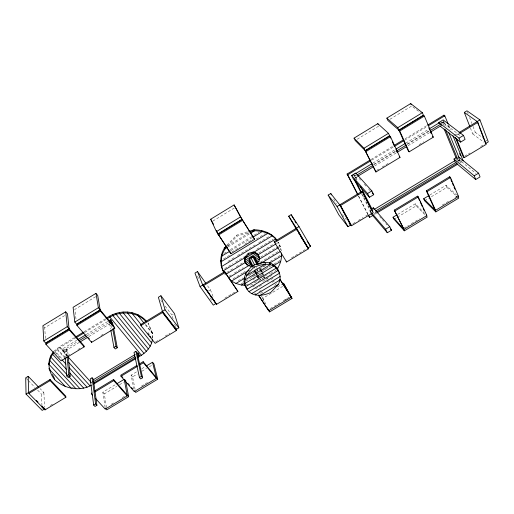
<?xml version="1.0" encoding="UTF-8"?>
<svg xmlns="http://www.w3.org/2000/svg" width="514" height="514" viewBox="0 0 514 514"><rect width="100%" height="100%" fill="white"/><g stroke="black" fill="none" stroke-linecap="round" stroke-linejoin="round"><path stroke-width="0.39" stroke-dasharray="2.57 1.93" d="M152.362 338.039L152.485 333.072L147.781 322.214M152.632 338.321L152.485 333.072L145.546 324.36M259.217 276.873L260.097 275.729L262.41 275.247L261.318 273.127M274.701 285.366L276.359 283.632M226.867 245.204L236.62 235.161L248.037 231.647M227.342 246.206L237.121 236.144L248.558 232.624M270.749 273.718L273.551 270.923M268.494 277.547L265.693 280.348L261.889 281.537M274.669 271.379L276.346 269.702M55.107 351.274L59.708 347.682L75.32 338.193M212.86 221.078L234.217 208.048M45.386 338.437L44.75 327.739L64.835 315.493M95.694 296.668L74.858 309.383L76.156 320.273M357.217 139.236L378.908 126.007M389.953 119.274L411.733 105.993L420.336 112.746M74.524 337.582L59.618 346.642L54.535 350.651L62.091 358.926M84.013 331.813L105.691 318.635M84.823 332.417L105.865 319.624M227.561 245.923L249.361 232.675M370.96 159.533L393.473 145.847M405.077 138.799L427.59 125.114M228.036 246.926L249.2 234.063M371.648 160.233L393.518 146.94M404.46 140.29L427.018 126.585M79.323 342.382L63.723 351.859L62.657 350.683L62.502 348.942L76.721 340.3M86.198 334.537L107.869 321.372M62.657 350.683L77.967 341.367M87.11 335.822L109.527 322.207M69.808 354.454L65.066 357.333L64.436 350.285L66.351 349.122L67.668 350.593L68.124 355.264M224.22 253.325L226.263 252.085M230.349 249.605L253.498 235.541M254.179 235.129L258.947 232.232M372.856 163.131L395.459 149.401M405.732 143.155L428.335 129.425M88.826 336.612L109.861 323.833M230.831 250.607L251.982 237.764M354.339 176.077L355.707 175.248M373.498 164.441L395.388 151.142M407.024 144.081L428.914 130.781M441.23 123.302L443.286 122.056L444.938 123.321L443.576 124.144M66.197 356.433L65.76 351.756L67.668 350.593M354.14 176.752L356.337 175.422M374.083 164.641L395.921 151.379M407.525 144.331L429.363 131.07M442.329 123.193L444.379 121.947L446.203 126.399M231.865 252.033L239.974 247.106M244.703 244.234L252.811 239.312M354.268 178.377L356.999 176.72M374.719 165.958L396.538 152.709M408.122 145.674L429.942 132.426M355.508 177.928L357.558 176.681M443.479 124.51L444.706 123.765L459.998 135.484M223.468 258.96L230.311 254.809M256.319 239.016L265.218 233.613M77.935 349.52L80.647 347.875M100.988 335.526L103.706 333.875M376.621 170.41L379.364 168.746M382.108 167.076L388.969 162.912M419.096 144.633L423.787 141.787M227.959 261.375L234.789 257.231M237.519 255.574L255.953 244.388M258.69 242.73L269.612 236.099M224.676 268.623L232.868 263.656M235.598 261.999L244.471 256.621M256.756 249.168L273.14 239.235M226.732 272.446L233.542 268.314M236.273 266.663L243.083 262.532M258.76 253.029L273.75 243.944M454.504 135.31L458.584 132.837M276.371 243.687L278.421 242.441L277.843 241.464M456.728 135.143L458.771 133.91M228.923 276.294L231.634 274.649M234.345 273.005L243.161 267.666M260.791 256.987L277.74 246.72M278.421 246.309L279.777 245.493L278.164 242.139M278.993 247.298L280.355 246.476L278.421 242.441M208.543 290.969L210.425 289.832L206.737 284.608M41.962 405.739L41.416 394.039L43.863 392.555L40.079 388.635M173.077 318.802L171.927 315.018L173.173 314.266M233.041 278.794L242.608 273.005M243.289 272.587L245.339 271.347M260.367 262.249L278.125 251.5M470.4 127.999L472.719 133.936L475.321 132.361L482.736 137.803M238.207 280.772L242.974 277.888M270.21 261.408L281.107 254.815M249.631 274.675L255.721 270.994M262.493 266.894L265.198 265.256M248.243 276.044L265.989 265.308M252.188 276.673L256.28 274.2M263.097 270.075L267.871 267.19M241.015 283.998L243.077 282.751M245.821 281.094L270.531 266.156M273.962 264.08L280.136 260.341M252.901 279.77L255.619 278.125M262.41 275.247L258.78 277.444L257.7 275.318M224.804 298.159L234.814 292.106M291.528 257.829L305.078 249.637M456.284 159.867L458.34 158.627M50.327 405.501L53.013 403.875M155.581 341.9L159.674 339.426M165.129 336.13L169.903 333.245M255.599 281.646L258.304 280.021M265.051 275.941L269.921 272.921M352.874 223.712L355.592 222.074M358.303 220.435L363.051 217.57M365.762 215.925L368.474 214.287M464.656 156.172L470.002 152.947M480.68 146.49L484.689 144.074M258.773 279.732L259.332 280.31L264.838 276.982M457.499 160.734L458.867 159.905L460.525 161.274L459.612 159.051M457.865 161.19L459.651 160.117L475.739 173.346M457.935 161.235L459.998 159.989L458.893 159.083M252.817 286.825L255.522 285.186M265.674 279.057L272.439 274.971M373.787 213.689L376.068 212.288M461.681 160.606L458.957 162.218L458.045 159.995M374.417 214.486L376.466 213.252M459.786 162.932L462.516 161.28M255.471 288.849L261.549 285.174M266.952 281.916L273.03 278.241M272.092 282.27L274.836 280.618M259.101 291.734L261.78 290.114M105.119 407.409L102.839 392.195L115.522 384.549M133.923 389.156L131.089 375.162L137.116 371.526M141.806 368.699L145.16 366.681M277.374 286.953L281.466 284.486M397.746 214.37L415.254 203.814L424.57 213.329M429.775 195.057L446.004 185.271L456.644 194.909M106.43 407.57L104.348 393.865L116.729 386.406M119.479 384.748L123.604 382.262M135.092 389.323L132.548 376.871L137.232 374.044M141.909 371.224L146.593 368.403M149.272 366.79L151.945 365.178M265.744 304.005L262.911 298.281L282.661 286.375M394.032 219.247L396.718 217.621M397.393 217.216L416.218 205.87L425.534 215.417M424.635 200.794L428.682 198.353M431.387 196.727L446.91 187.366L456.959 196.502M111.236 404.274L114.667 402.211M122.203 397.675L124.947 396.024M141.421 386.11L147.428 382.5M270.287 308.561L279.809 302.83M283.208 300.786L289.324 297.105M403.927 228.132L408.636 225.305M411.322 223.686L419.392 218.829M442.207 205.099L445.58 203.069M446.255 202.664L450.303 200.229M455.031 197.382L457.055 196.162M284.692 300.17L287.416 298.531M455.802 197.203L457.152 196.387M253.781 282.867L259.088 281.209M250.498 285.103L252.779 284.39M260.489 293.205L262.795 292.543M246.238 284.37L248.474 284.525M71.915 387.228L73.47 387.383M254.257 293.038L255.818 293.237M485.826 140.071L487.066 140.984M472.719 133.936L483.783 142.14M441.661 122.088L442.76 122.93M26.24 378.394L27.865 380.071M28.411 380.63L34.913 387.331M37.618 390.126L41.416 394.039M55.152 352.283L61.641 359.389M64.963 357.333L56.99 348.55L57.067 349.591L63.993 357.211M67.218 355.99L59.708 347.682L59.618 346.642L67.655 355.534M64.436 350.285L65.76 351.756M62.502 348.942L63.563 350.118L63.723 351.859M43.838 326.731L44.75 327.739M102.839 392.195L104.348 393.865M359.125 178.422L360.693 180.163M364.342 184.23L366.431 186.556M368.512 188.882L370.08 190.623M375.573 211.813L376.608 213.002M379.692 216.561L381.748 218.938M382.262 219.536L383.804 221.316M385.86 223.693L386.888 224.881M370.69 211.595L371.571 212.629M131.089 375.162L132.548 376.871M371.352 212.571L369.322 210.194L370.729 212.937M147.903 332.468L149.388 334.325M145.295 324.713L152.742 334.061L148.032 323.19M342.408 214.634L346.25 219.562M160.805 300.433L161.769 301.705M165.155 306.145L171.927 315.018M197.273 276.365L200.049 280.271M262.911 298.281L261.684 296.417L264.504 302.129M333.689 199.002L336.278 203.801M261.163 269.908L263.374 274.148M260.392 268.713L263.329 274.36M260.752 269.985L261.851 272.105M262.217 272.812L263.322 274.939M263.688 275.645L264.794 277.772M259.647 268.411L260.38 269.818M259.467 268.719L261.305 272.259M261.671 272.973L262.77 275.099M263.136 275.806L264.241 277.933M259.859 270.3L260.951 272.42M358.676 196.078L368.178 214.537M358.399 196.033L367.889 214.466M256.518 267.524L258.343 271.084M261.26 276.77L262.352 278.896M362.582 194.665L363.661 196.772M364.021 197.479L370.838 210.843M361.631 193.862L371.307 212.809M256.846 269.362L259.017 273.602M356.999 179.63L355.206 176.109L353.902 174.644L356.401 179.566M254.835 268.732L256.28 271.578M256.64 272.291L257.726 274.425M258.092 275.138L259.172 277.271M259.538 277.984L260.624 280.117M255.542 271.058L257.341 274.604M255.991 272.857L257.077 274.996M257.437 275.71L259.596 279.976M236.62 235.161L237.121 236.144M255.233 272.009L256.666 274.849M257.026 275.555L258.458 278.395M254.302 270.345L255.374 272.478M255.734 273.191L259.332 280.31M254.244 270.576L256.396 274.842M256.756 275.555L258.189 278.395M254.102 270.486L256.261 274.752M415.254 203.814L416.218 205.87M224.689 273.679L225.145 274.727M446.004 185.271L446.91 187.366M441.108 121.664L441.719 123.148M443.029 121.426L444.854 125.866M443.126 119.916L444.706 123.765M458.456 157.22L459.651 160.117M448.716 125.39L450.527 129.824M448.189 125.493L450.001 129.926M210.425 289.832L213.58 297.773M210.457 297.869L211.595 300.767M467.534 112.29L468.106 113.774M469.552 117.494L471.858 123.437M473.015 126.412L475.321 132.361M174.683 324.09L175.602 327.116M281.434 250.832L279.777 245.493L280.856 249.843M110.895 325.195L112.02 331.331M109.636 323.679L110.613 329.044M66.351 349.122L67.019 356.118M43.863 392.555L44.622 407.339M42 406.516L42.109 408.861"/><path stroke-width="0.77" d="M279.982 280.008C280.888 274.919 278.646 269.966 275.337 266.207C269.163 260.309 260.412 262.391 253.331 265.295C245.229 271.52 240.745 280.381 247.054 289.286C252.252 297.349 263.162 296.077 270.717 292.485L278.485 284.37L279.982 280.008L255.188 294.972M252.31 266.933C251.23 263.997 247.054 260.168 250.697 257.341L252.927 256.891L254.52 257.411L257.443 263.611M224.117 272.812C219.054 264.614 219.786 252.837 226.327 245.763M276.911 269.143C280.374 264.755 281.878 258.561 281.543 252.972M257.064 263.277L259.024 261.073C260.502 257.09 257.617 252.368 253.338 252.014L248.223 253.312L244.921 257.116L244.413 259.377L244.606 261.048L245.114 262.069L250.344 258.902M91.241 385.339C79.355 391.745 64.481 388.661 54.696 379.737C48.265 371.635 46.26 359.704 53.7 351.647M71.24 388.231L48.901 364.253L50.79 357.063L54.195 352.193M152.42 339.812C151.174 347.811 144.89 353.709 137.99 357.275M254.578 258.124L258.619 255.676L256.056 253.64L253.865 253.023L248.744 254.321L245.429 258.131L244.915 260.392L245.114 262.069M275.337 266.207L276.365 268.064C270.165 262.146 261.382 264.247 254.276 267.158C248.757 271.938 242.659 278.781 245.647 286.619L276.365 268.064L278.235 270.454L247.054 289.286L246.148 287.358L247.112 288.521M226.796 246.765C221.007 252.946 219.722 263.155 223.089 270.904L245.66 257.218M210.689 219.215L234.095 204.925L242.01 219.266L217.962 233.915L216.433 231.602L210.689 219.215L213.477 224.252M65.728 311.805L42.925 325.715L43.78 340.968L45.656 343.018L69.069 328.767L67.507 313.861L65.728 311.805L67.238 326.686L69.069 328.767M95.989 293.346L73.091 307.314L74.813 322.072L76.625 324.167L100.134 309.852L97.711 295.441L95.989 293.346L98.367 307.725L100.134 309.852M354.037 138.144L377.803 123.643L388.475 133.325L389.593 135.741L365.158 150.608L355.187 140.476L354.037 138.144L363.996 148.231L365.158 150.608M386.817 118.143L410.692 103.584L422.36 112.694L423.407 115.155L398.864 130.093L387.909 120.52L386.817 118.143L397.765 127.671L398.864 130.093M216.433 231.602L240.526 216.914L234.095 204.925M218.116 234.146L242.158 219.497L254.629 239.357L230.934 253.743L218.116 234.146L230.934 253.743M43.78 340.968L67.238 326.686M74.813 322.072L98.367 307.725M218.521 235.014L242.614 220.339L242.158 219.497M363.996 148.231L388.475 133.325M397.765 127.671L422.36 112.694M69.249 328.973L45.842 343.224L45.907 344.29L61.089 360.879L84.167 346.873L84.033 345.819L69.249 328.973L69.358 330.014L84.167 346.873M100.314 310.064L76.804 324.373L76.927 325.407L91.614 342.356L114.789 328.292L114.59 327.264L100.314 310.064L100.481 311.073L114.789 328.292M45.907 344.29L69.358 330.014M76.927 325.407L100.481 311.073M365.281 150.859L389.708 135.992L390.454 136.673L400.014 157.38L375.952 171.978L365.281 150.859L375.952 171.978M398.98 130.35L423.517 115.412L424.333 116.055L433.315 137.174L409.144 151.836L408.373 151.142L398.98 130.35L399.744 131.019L409.144 151.836M365.981 151.566L390.454 136.673M399.744 131.019L424.333 116.055M75.879 336.76L83.332 332.224M106.372 318.217C118.426 309.344 136.159 309.614 146.509 321.237M76.001 337.782L84.142 332.828M107.227 318.796C118.76 310.443 136.281 310.758 146.124 321.725M226.199 246.752L224.155 247.992L224.624 249.001L227.355 247.343M252.766 230.606L254.128 229.777C262.712 229.944 271.97 232.868 276.956 240.308M357.667 194.613L347.079 174.047L370.279 159.95M394.161 145.436L403.708 139.628M427.59 125.114L443.961 115.162L444.79 115.778L448.112 123.913M250.569 233.234L254.661 230.747C262.77 230.966 271.52 233.414 276.648 240.122M347.079 174.047L347.721 174.779L370.279 161.068M394.206 146.522L403.773 140.707M428.387 125.75L444.79 115.778M78.077 339.478L85.523 334.948M108.544 320.961L110.581 319.727L111.583 320.942L111.891 322.599L110.536 323.422M78.957 340.776L86.429 336.24M109.527 322.207L110.883 321.378L110.581 319.727M351.589 175.525L355.707 173.025L371.847 190.925L373.729 194.697L369.431 197.299L353.452 179.174L351.589 175.525L367.529 193.54L369.431 197.299M439.354 123.81L438.821 122.525L443.126 119.916L463.506 135.413L465.093 139.39L460.595 142.115L440.414 126.367M352.308 175.615L353.677 174.779M355.046 173.95L372.175 163.548M396.146 148.983L405.051 143.573M429.71 128.59L439.984 122.351M80.004 341.971L87.47 337.435M230.143 251.025L221.958 255.998L221.502 254.983M252.663 237.346L262.217 231.544L261.671 230.574M197.517 271.553L194.96 273.107L200.074 286.606L213.291 305.117L215.874 303.556L202.702 285.013L197.517 271.553L205.812 283.304M297.227 230.696L288.695 216.176L291.155 214.679L299.026 226.623L310.54 246.341L308.053 247.844L300.497 236.189M357.018 175.004L372.714 165.469M396.602 150.962L406.156 145.16M430.045 130.652L440.961 124.022M38.46 386.958L28.193 376.325L25.7 377.835L26.047 394.065L42.187 410.416L44.705 408.9L41.93 406.073M160.927 295.723L158.383 297.265L162.456 311.388L176.296 329.378L178.859 327.829L174.419 313.508L160.927 295.723L165.065 309.807L178.859 327.829M357.68 176.308L373.357 166.787M397.219 152.298L406.76 146.503M430.623 132.014L441.532 125.39M328.138 195.089L330.74 193.515L339.735 204.861L350.58 225.1L347.952 226.687L338.893 214.948L328.138 195.089L337.062 206.48L347.952 226.687M469.822 126.515L464.309 112.412L466.956 110.806L479.935 119.897L488.3 141.89L485.627 143.509L479.176 126.669M246.219 256.332L244.921 257.116L245.429 258.131L253.865 253.023L253.338 252.014L252.04 252.798M253.184 252.65L275.755 238.965L275.183 237.995M200.074 286.606L202.702 285.013M202.966 284.852L224.689 271.688L237.905 291.432L216.516 304.359L202.966 284.852L205.234 288.052M274.161 241.696L296.231 228.319L296.771 229.154L308.349 248.86L286.619 261.992L274.161 241.696L274.662 242.557L296.771 229.154M288.695 216.176L296.494 228.152L299.026 226.623M203.326 285.797L225.093 272.6L224.689 271.688M26.047 394.065L28.611 392.51L28.193 376.325M50.038 379.525L28.868 392.355L28.9 393.486L45.014 409.883L65.869 397.283L65.773 396.166L50.038 379.525L50.109 380.63L65.869 397.283M162.193 311.548L140.688 324.578L140.932 325.593L155.164 343.333L176.341 330.541L176.039 329.538L162.193 311.548L162.475 312.531L176.341 330.541M162.456 311.388L165.065 309.807M251.179 257.944L252.927 256.891L256.936 264.652M252.959 257.315L257.533 254.546L257 253.537M337.062 206.48L339.735 204.861M340.005 204.701L362.094 191.311L362.762 192.082L373.222 212.623L351.48 225.755L340.005 204.701L351.48 225.755M459.265 132.426L476.941 121.709L477.84 122.351L486.257 144.338L464.181 157.676L463.32 156.982L455.385 137.476M464.309 112.412L477.21 121.548L479.935 119.897M28.9 393.486L50.109 380.63M140.932 325.593L162.475 312.531M225.826 274.309L245.634 262.307M257.932 254.86L275.684 244.099M340.634 205.491L362.762 192.082M459.452 133.492L477.84 122.351M249.862 260.983L245.821 263.431L244.606 261.048M250.768 262.365L246.855 264.736L245.313 262.41L246.855 264.736L248.339 265.622L250.652 266.143L252.066 265.796M255.336 259.602L259.249 257.231L258.086 254.674M248.339 265.622L250.948 264.042M256.165 260.881L259.422 258.908M367.529 193.54L371.847 190.925M438.821 122.525L458.996 138.144L463.506 135.413M228.711 277.753L249.097 265.404M258.606 259.641L278.312 247.709M68.201 356.041L70.18 376.274L68.182 377.482L66.801 375.991L68.805 374.777L67.09 356.896M113.684 328.613L117.276 347.753L115.264 348.974L113.954 347.432L115.971 346.211L112.739 328.844M250.652 266.143L251.944 265.365M257.09 262.249L259.024 261.073M229.745 279.622L231.467 281.081L249.264 270.313M259.531 264.093L280.066 251.661M263.155 262.924L264.504 262.114L265.494 263.958L246.559 275.42L245.641 273.525M231.467 281.081L235.965 283.471L244.15 278.517M269.4 263.245L281.678 255.811M235.965 283.471L241.503 285.052L244.882 283.008M273.949 265.436L280.708 261.35M92.096 377.764L90.233 378.889L93.677 405.077L94.974 406.478L96.915 405.308L93.336 379.146L92.096 377.764L95.623 403.901L96.915 405.308M135.902 351.287L134.032 352.418L139.448 377.494L140.682 378.946L142.635 377.771L137.084 352.713L135.902 351.287L141.408 376.319L142.635 377.771M371.32 208.986L373.318 207.778L389.747 226.7L391.514 230.227L387.344 232.739L371.076 213.625M455.186 161.91L453.984 159.019L456.374 157.58M374.115 209.526L454.916 160.696M276.68 268.835L278.029 268.019M93.439 379.698L135.221 354.454M375.451 211.068L456.56 162.064M92.995 381.889L134.899 356.575M376.756 211.871L457.094 163.349M93.908 382.904L135.773 357.615M137.829 356.369L139.204 355.54L138.819 353.844L137.958 352.797L138.337 354.499L139.204 355.54M93.651 384.054L135.94 358.515M368.255 215.18L369.637 217.377L373.055 215.315M377.147 212.835L457.736 164.165M248.994 291.618L279.565 273.159L277.207 268.597M251.667 293.635L280.143 276.442M94.704 390.929L113.607 379.525L127.003 394.791L127.209 395.883L105.235 409.105L95.707 398.697M137.065 365.37L120.796 375.188L120.996 376.261L134.302 391.617L156.365 378.336L156.102 377.276L143.168 361.689L139.101 364.143M394.277 210.162L417.503 196.149L418.261 196.907L426.877 215.565L403.978 229.347L394.277 210.162L403.978 229.347M426.312 190.835L449.641 176.758L450.463 177.478L458.559 196.502L435.564 210.342L434.78 209.571L426.312 190.835L427.089 191.581L435.564 210.342M94.859 392.028L113.793 380.604L113.607 379.525M120.996 376.261L137.296 366.424M139.333 365.197L143.406 362.736L143.168 361.689M279.038 280.907L280.381 280.098L279.879 279.192L290.686 296.289M394.99 210.946L418.261 196.907M427.089 191.581L450.463 177.478M259.898 295.576L278.485 284.37M116.858 383.746L124.195 379.319L127.164 394.97L128.667 396.686L106.777 409.857L105.229 408.167M146.496 365.872L152.529 362.235L153.949 363.97L157.714 379.21L135.728 392.433L134.238 390.711M282.147 284.075L283.51 283.253L292.023 298.409L269.632 311.876L268.379 309.987M426.215 215.006L427.179 217.101L404.37 230.818L394.032 219.247L393.03 217.216L397.071 214.775M458.128 196.695L458.732 198.115L435.833 211.897L424.635 200.794L423.684 198.732L429.1 195.468M93.677 405.077L95.623 403.901M139.448 377.494L141.408 376.319M371.86 213.169L385.564 229.218L389.747 226.7M453.984 159.019L474.21 175.814L478.579 173.179L480.07 176.906L475.713 179.527L456.098 163.144M258.401 295.171L268.719 310.732L291.194 297.208L283.51 283.253M248.802 231.416L254.128 229.777L254.661 230.747L250.087 232.155M241.503 285.052L245.242 285.315M458.16 156.5L478.579 173.179M432.499 136.499L433.315 137.174M457.73 195.757L458.559 196.502M399.262 156.667L400.014 157.38M423.684 198.732L434.883 209.789L435.833 211.897M36.378 400.419L38.042 402.115M249.438 261.24L249.984 261.806M65.606 386.772L49.151 369.193L49.087 368.127L50.192 370.234M75.911 388.68L49.64 360.333L49.569 359.28M68.805 374.777L70.18 376.274M66.981 374.616L50.79 357.063L50.719 356.009M68.606 376.37L79.94 388.661M66.479 369.393L52.518 354.185L52.447 353.137M69.698 372.901L83.66 388.109M92.533 395.227L91.473 394.071L91.331 392.966M62.181 359.98L65.965 364.118M69.204 367.671L87.046 387.196M64.526 357.795L65.593 358.965M68.786 362.486L90.091 385.924M68.291 357.172L91.363 382.686M372.168 192.949L373.729 194.697M393.03 217.216L403.361 228.756L404.37 230.818M113.793 380.604L127.209 395.883M88.324 337.679L89.372 338.887M121.818 376.364L122.84 377.546M124.375 379.319L125.904 381.086M127.947 383.45L129.483 385.217M131.526 387.582L132.548 388.757M124.69 379.885L125.667 381.015M390.486 229.045L391.514 230.227M115.971 346.211L117.276 347.753M110.883 321.378L111.891 322.599M157.714 379.21L156.256 377.462L152.529 362.235M143.406 362.736L156.365 378.336M141.401 355.219L109.938 317.144L109.758 316.161M143.978 353.375L112.945 315.628L112.759 314.645M146.406 351.345L116.119 314.311L115.926 313.328M148.398 349.006L119.492 313.482L119.293 312.506M150.21 346.205L123.321 312.987L123.116 312.011M141.202 324.784L132.265 313.63L132.047 312.66M148.038 333.753L149.021 334.974M149.998 336.195L150.981 337.422M138.607 315.641L137.617 314.401L137.848 315.371L143.804 322.85M349.134 223.256L350.58 225.1M206.146 289.331L209.32 293.809M210.232 295.087L212.957 298.923M213.863 300.202L216.516 304.359M225.093 272.6L237.905 291.432M258.805 295.537L268.719 310.732M307.147 241.175L310.54 246.341M308.349 248.86L296.231 228.319M240.526 216.914L242.01 219.266M290.815 296.488L292.023 298.409M242.614 220.339L254.629 239.357M280.381 280.098L291.194 297.208M296.494 228.152L308.053 247.844M298.852 233.465L299.668 234.847M291.155 214.679L293.989 219.529M294.798 220.917L296.013 222.992M271.662 234.859L272.227 235.83L221.585 266.554L221.129 265.52M286.105 261.106L286.619 261.992M267.267 232.367L267.826 233.337L221.187 261.652L220.731 260.624M272.645 264.305L273.66 266.156L244.915 283.535L244.009 281.621M269.259 262.802L270.268 264.646L245.12 279.86L244.214 277.952M330.74 193.515L331.479 194.883M222.626 269.863L224.001 272.407M255.529 252.637L256.056 253.64L244.915 260.392L244.413 259.377M244.748 284.705L245.795 286.696M52.409 374.449L54.253 377.957M255.278 258.593L258.221 264.254M254.52 257.411L258.189 264.472M253.787 257.109L257.45 264.17M347.721 174.779L357.95 194.658M368.544 215.244L369.637 217.377M355.759 181.301L361.149 191.851M354.461 179.823L360.912 192.454M250.697 257.341L254.674 265.121M248.223 253.312L248.744 254.321M360.577 186.666L372.753 210.612M362.094 191.311L372.181 211.125M253.331 265.295L254.276 267.158M373.318 207.778L374.019 209.153M249.431 259.005L253.023 266.098M385.564 229.218L387.344 232.739M249.129 259.936L252.361 266.323M250.344 262.513L252.143 266.072M249.219 260.624L252.451 267.023M268.925 310.45L269.632 311.876M267.325 307.841L268.025 309.274M377.803 123.643L378.355 124.825M216.362 230.465L217.962 233.915M389.708 135.992L390.698 138.131M392.343 141.697L394.322 145.976M395.966 149.542L397.283 152.388M417.503 196.149L419.488 200.447M420.15 201.886L422.469 206.904M423.131 208.337L424.121 210.483M410.692 103.584L411.213 104.785M428.779 127.774L429.71 129.958M430.327 131.411L431.259 133.595M449.641 176.758L450.264 178.217M450.887 179.682L451.819 181.872M452.442 183.331L453.374 185.528M453.997 186.987L454.929 189.178M444.167 129.059L456.387 158.633M445.509 129.605L457.736 159.256M448.645 132.336L459.31 158.306M452.937 135.735L463.198 160.869M443.961 115.162L444.565 116.639M459.651 153.545L460.557 155.761M456.535 138.864L464.181 157.676M458.996 138.144L460.595 142.115M474.21 175.814L475.713 179.527M477.21 121.548L478.618 125.204M175.833 327.868L176.296 329.378M151.392 341.913L151.643 342.915L127.556 313.007L127.343 312.03M125.821 381.799L128.667 396.686M113.253 326.319L112.675 323.255L111.422 321.738L112.007 324.899M110.889 330.573L113.954 347.432M91.466 341.309L91.614 342.356M258.773 256.782L258.889 257.893M65.15 358.078L66.801 375.991M54.625 378.664L54.696 379.737M48.836 363.192L48.901 364.253M44.956 408.746L45.014 409.883"/></g></svg>
